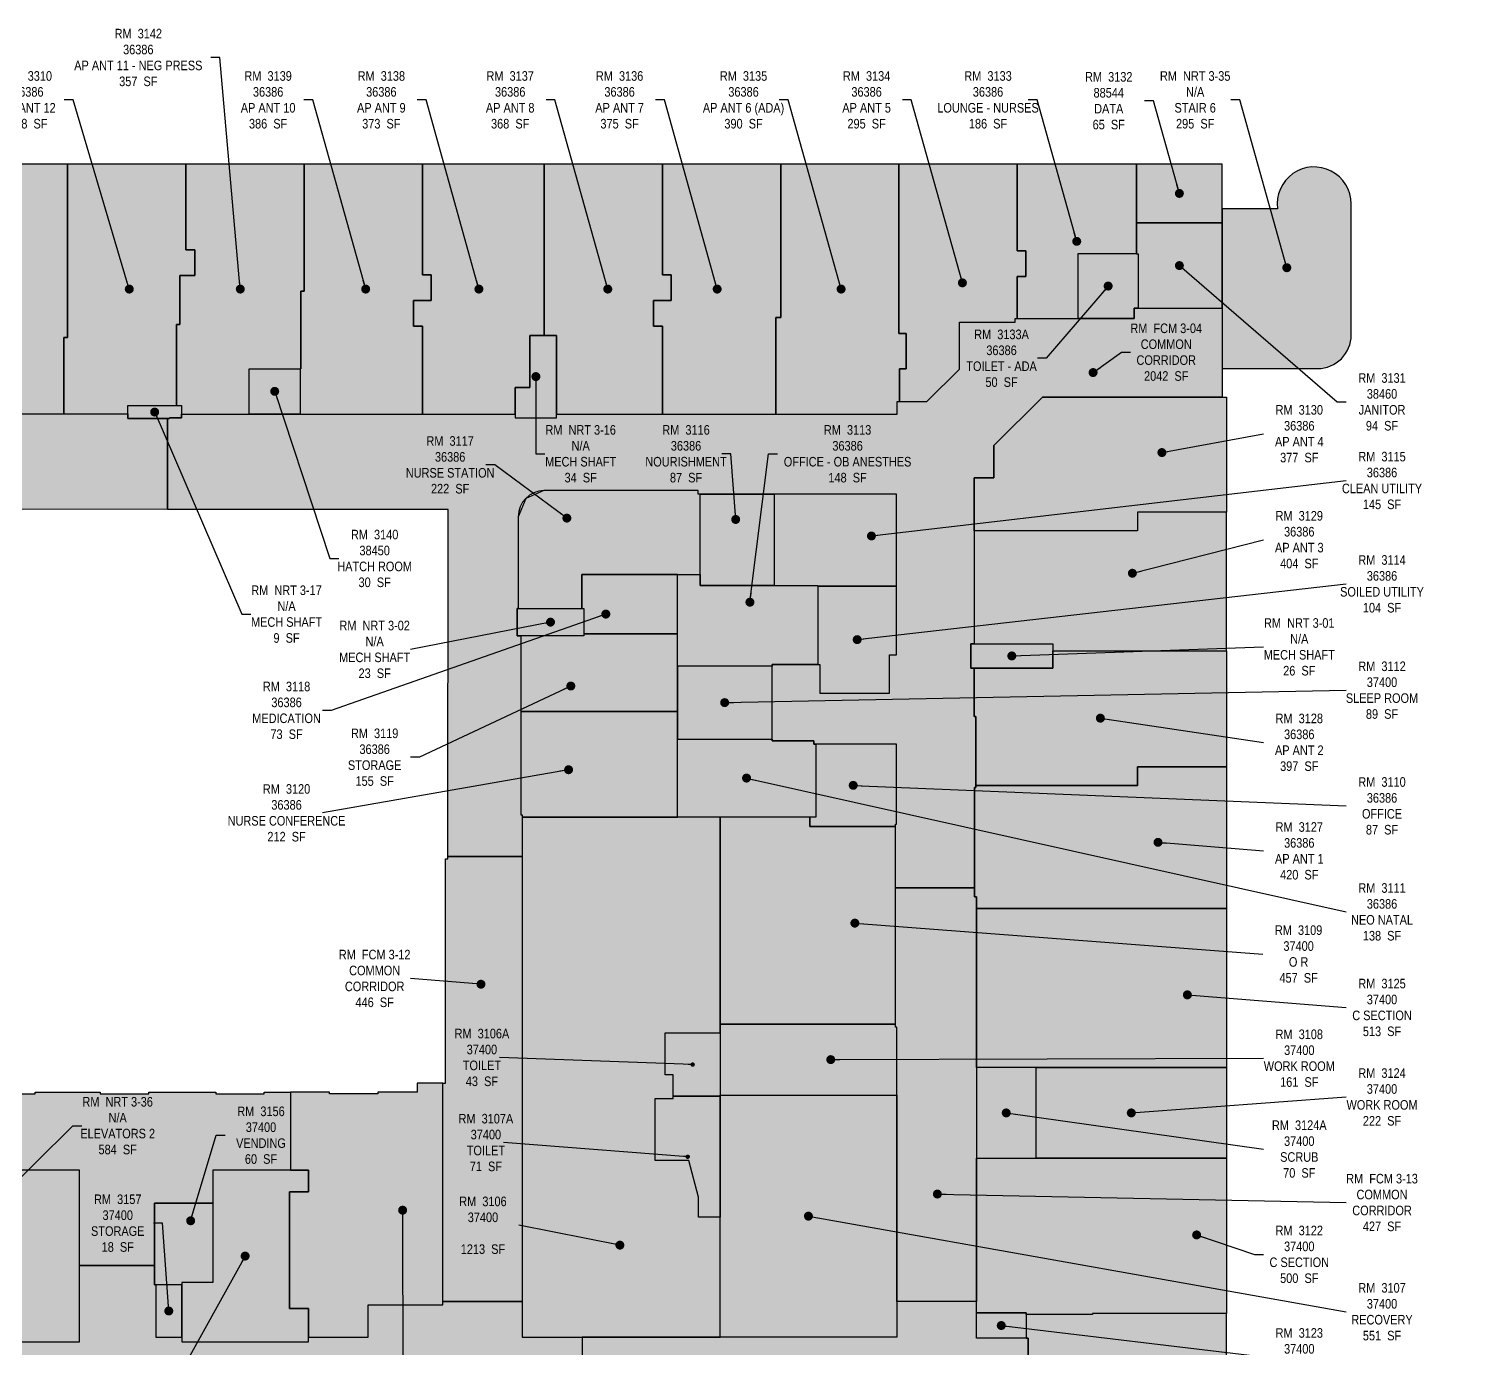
# Model space of a CAD drawing. Header units: inches. Extents: x 276 to 7811, y 1528 to 4873.
# Drawn here: x 5854 to 7811, y 3075 to 4873 of the extents above; entities that cross this region are included whole.
import ezdxf

# ---------------------------------------------------------------- set-up
doc = ezdxf.new("R2010")
doc.units = ezdxf.units.IN
doc.header["$MEASUREMENT"] = 0
for name, color, linetype in [('0-LABEL', 3, 'Continuous'), ('1-NRT', 200, 'Continuous'), ('1-NRT-PTN', 253, 'Continuous'), ('3-FCM', 190, 'Continuous'), ('3-FCM-PTN', 9, 'Continuous'), ('4-OCC', 6, 'Continuous'), ('4-OCC-PTN', 95, 'Continuous')]:
    doc.layers.add(name, color=color, linetype=linetype)
doc.styles.add('ArialN', font='ARIALN.TTF')
doc.dimstyles.new('AB-195', dxfattribs={"dimscale": 195, "dimtxt": 0.070312, "dimasz": 0.0625, "dimexe": 0.0625, "dimexo": 0.125, "dimgap": 0.25, "dimtad": 0, "dimdec": 4, "dimrnd": 0.0625, "dimzin": 0, "dimdsep": 46, "dimlunit": 4, "dimtxsty": 'ArialN', "dimblk": 'ARCHTICK', "dimcen": 0.0625, "dimclrd": 256, "dimclre": 256, "dimclrt": 256, "dimadec": 0, "dimazin": 0, "dimtfac": 1, "dimtdec": 4, "dimtofl": 0, "dimtmove": 2, "dimatfit": 3, "dimldrblk": 'DOT', "dimfxl": 0, "dimfrac": 2, "dimtolj": 1, "dimtzin": 0, "dimlwd": -1, "dimlwe": -1, "dimarcsym": 0})

# ---------------------------------------------------------------- blocks, each defined once
blk = doc.blocks.new('_ArchTick')
at = {"const_width": 0.15}
blk.add_lwpolyline([(-0.5, -0.5), (0.5, 0.5)], dxfattribs=at)
blk = doc.blocks.new('_Dot')
at = {"lineweight": -2}
blk.add_line((-0.5, 0), (-1, 0), dxfattribs=at)
at = {"const_width": 0.5}
blk.add_lwpolyline([(-0.25, 0, 1), (0.25, 0, 1)], format="xyb", close=True, dxfattribs=at)

msp = doc.modelspace()

# ---------------------------------------------------------------- hatches: boundary and pattern name
at = {"layer": '1-NRT-PTN'}
h = msp.add_hatch(color=256, dxfattribs=at)
edge = h.paths.add_edge_path()
edge.add_line((7480, 4627.7), (7480, 4410))
edge.add_line((7480, 4410), (7610, 4410))
edge.add_arc((7610, 4455.5), 45.5, 270, 360)
edge.add_line((7655.5, 4455.5), (7655.5, 4634.3))
edge.add_arc((7605.1, 4634.3), 50.4, 359.9995, 547.4137)
edge.add_line((7555.2, 4627.7), (7480, 4627.7))
for points in [[(6573.3, 4343), (6573.3, 4455), (6537, 4455), (6537, 4384), (6517, 4384), (6517, 4343)], [(5989.3, 4341.7), (5989.3, 4359.7), (6062.5, 4359.7), (6062.5, 4343), (6046, 4343), (6046, 4341.7)], [(6605.3, 4083), (6610.3, 4083), (6610.3, 4046), (6519.8, 4046), (6519.8, 4083)], [(7137.3, 4035), (7249.3, 4035), (7249.3, 4002), (7137.3, 4002)], [(5923.3, 3084), (5923.3, 3318), (5546.3, 3318), (5546.3, 3158.7), (5601.5, 3158.7), (5601.5, 3084)], [(6105.3, 3318), (6105.3, 3165.2), (6063, 3165.2), (6063, 3084), (6235.3, 3084), (6235.3, 3129.5), (6209.3, 3129.5), (6209.3, 3288.7), (6235.3, 3288.7), (6235.3, 3318)]]:
    msp.add_hatch(color=256, dxfattribs=at).paths.add_polyline_path(points)
at = {"layer": '3-FCM-PTN'}
h = msp.add_hatch(color=256, dxfattribs=at)
edge = h.paths.add_edge_path()
edge.add_line((6046, 4343), (6062.5, 4343))
edge.add_line((6062.5, 4343), (6062.5, 4348))
edge.add_line((6062.5, 4348), (6517, 4348))
edge.add_line((6517, 4348), (6517, 4343))
edge.add_line((6517, 4343), (6573.3, 4343))
edge.add_line((6573.3, 4343), (6573.3, 4348))
edge.add_line((6573.3, 4348), (7037, 4348))
edge.add_line((7037, 4348), (7037, 4365))
edge.add_line((7037, 4365), (7077.4, 4365))
edge.add_line((7077.4, 4365), (7122, 4409))
edge.add_line((7122, 4409), (7122, 4473))
edge.add_line((7122, 4473), (7198, 4473))
edge.add_line((7198, 4473), (7198, 4478))
edge.add_line((7198, 4478), (7359.8, 4478))
edge.add_line((7359.8, 4478), (7359.8, 4492))
edge.add_line((7359.8, 4492), (7480, 4492))
edge.add_line((7480, 4492), (7480, 4371))
edge.add_line((7480, 4371), (7235, 4371))
edge.add_line((7235, 4371), (7169, 4305))
edge.add_line((7169, 4305), (7169, 4261))
edge.add_line((7169, 4261), (7142.2, 4261))
edge.add_line((7142.2, 4261), (7142.2, 4035))
edge.add_line((7142.2, 4035), (7137.3, 4035))
edge.add_line((7137.3, 4035), (7137.3, 4002))
edge.add_line((7137.3, 4002), (7142.2, 4002))
edge.add_line((7142.2, 4002), (7142.2, 3936))
edge.add_line((7142.2, 3936), (7144.5, 3936))
edge.add_line((7144.5, 3936), (7144.5, 3839.5))
edge.add_line((7144.5, 3839.5), (7142.5, 3839.5))
edge.add_line((7142.5, 3839.5), (7142.5, 3702.5))
edge.add_line((7142.5, 3702.5), (7034.7, 3702.5))
edge.add_line((7034.7, 3702.5), (7034.7, 3789.2))
edge.add_line((7034.7, 3789.2), (7036.3, 3789.2))
edge.add_line((7036.3, 3789.2), (7036.3, 3898.5))
edge.add_line((7036.3, 3898.5), (6923.7, 3898.5))
edge.add_line((6923.7, 3898.5), (6923.7, 3902.8))
edge.add_line((6923.7, 3902.8), (6866.7, 3902.8))
edge.add_line((6866.7, 3902.8), (6866.7, 4007))
edge.add_line((6866.7, 4007), (6931.7, 4007))
edge.add_line((6931.7, 4007), (6931.7, 3968))
edge.add_line((6931.7, 3968), (7026.5, 3968))
edge.add_line((7026.5, 3968), (7026.5, 4020.1))
edge.add_line((7026.5, 4020.1), (7036.3, 4020.1))
edge.add_line((7036.3, 4020.1), (7036.3, 4239))
edge.add_line((7036.3, 4239), (6766.3, 4239))
edge.add_line((6766.3, 4239), (6766.3, 4244))
edge.add_line((6766.3, 4244), (6556, 4244))
edge.add_arc((6557, 4208), 36, 91.6303, 179.9836)
edge.add_line((6521, 4208), (6521, 4083))
edge.add_line((6521, 4083), (6519.8, 4083))
edge.add_line((6519.8, 4083), (6519.8, 4046))
edge.add_line((6519.8, 4046), (6524.8, 4046))
edge.add_line((6524.8, 4046), (6524.8, 3802.2))
edge.add_line((6524.8, 3802.2), (6526.3, 3802.2))
edge.add_line((6526.3, 3802.2), (6526.3, 3745.5))
edge.add_line((6526.3, 3745.5), (6425.3, 3745.5))
edge.add_line((6425.3, 3745.5), (6425.5, 4218))
edge.add_line((6425.5, 4218), (6043.5, 4218.1))
edge.add_line((6043.5, 4218.1), (6043.5, 4341.7))
edge.add_line((6043.5, 4341.7), (6046, 4341.7))
edge.add_line((6046, 4341.7), (6046, 4343))
for points in [[(4640.5, 4348.2), (5989.3, 4348.2), (5989.3, 4341.7), (6043.5, 4341.7), (6043.5, 4218.1), (5643.8, 4218.2), (5643.8, 4211.7), (5338.3, 4211.7), (5338.3, 4072), (5227.8, 4072), (5227.8, 4237.7), (5026.3, 4237.7), (5026.3, 4072), (4915.8, 4072), (4915.8, 4211.7), (4640.5, 4211.7)], [(6425.3, 3745.5), (6526.3, 3745.5), (6526.3, 3139), (6418.5, 3139), (6418.5, 3436.5), (6422, 3436.5), (6422, 3742.3), (6425.3, 3742.3)], [(7034.7, 3702.5), (7142.5, 3702.5), (7142.5, 3690.5), (7145, 3690.5), (7145, 3139.2), (7036.5, 3139.2), (7036.5, 3512.7), (7034.7, 3512.7)], [(6175.2, 3424.5), (6211, 3424.5), (6211, 3318), (6105.3, 3318), (6105.3, 3273.2), (6025.8, 3273.2), (6025.8, 3188), (5923.3, 3188), (5923.3, 3318), (5546.3, 3318), (5546.3, 3314.7), (5335, 3314.7), (5335, 3266), (5227.8, 3266), (5227.8, 3311.5), (4763.8, 3311.5), (4763, 3438.2), (4811.8, 3438.2), (4811.8, 3448), (4915.8, 3448), (4915.8, 3490.2), (5026.3, 3490.2), (5026.3, 3444.7), (5227.8, 3444.7), (5227.8, 3490.2), (5338.3, 3490.2), (5338.3, 3448), (5442.3, 3448), (5442.3, 3438.2), (5643.8, 3438.2), (5643.8, 3436.5), (5747.2, 3436.5), (5747.2, 3424.5), (5797.2, 3424.5), (5797.2, 3422), (5863.2, 3422), (5863.2, 3424.5), (5951.8, 3424.5), (5951.8, 3422), (6017.8, 3422), (6017.8, 3424.5), (6109.2, 3424.5), (6109.3, 3422), (6175.2, 3422), (6175.2, 3424.5)], [(5415.9, 2960.5), (5231, 2960.5), (5231, 3090.5), (5227.8, 3090.5), (5227.8, 3161.1), (5234.3, 3161.1), (5234.3, 3208), (5227.8, 3208), (5227.8, 3266), (5335, 3266), (5335, 3155.5), (5370.8, 3155.5), (5370.8, 3090.5), (5546.3, 3090.5), (5546.3, 3113.2), (5601.5, 3113.2), (5601.5, 3084), (5923.3, 3084), (5923.3, 3188), (6025.8, 3188), (6025.8, 3162), (6027.3, 3162), (6027.3, 3090.5), (6063, 3090.5), (6063, 3084), (6235.3, 3084), (6235.3, 3090.5), (6316.5, 3090.5), (6316.5, 3134.5), (6418.5, 3134.5), (6418.5, 3139), (6526.3, 3139), (6526.3, 3090.5), (6608.2, 3090.5), (6608.2, 2963.7), (5857.3, 2963.7), (5857.3, 2807), (5750.7, 2807), (5750.7, 2965.2), (5702.3, 2965.2), (5702.3, 2960.5), (5485.9, 2960.5)], [(7036.5, 3090.5), (6608.2, 3090.5), (6608.2, 2963.7), (6784.5, 2963.7), (6784.5, 2811), (6862.5, 2811), (6862.5, 2970.2), (7106.3, 2970.2), (7106.3, 2568.7), (7112.7, 2568.7), (7112.7, 2533.7), (7106.3, 2533.7), (7106.3, 2018), (6881.5, 2018), (6881.5, 2011.5), (6856, 2011.5), (6856, 2014), (6786, 2014), (6786, 2016.5), (6366.8, 2016.5), (6366.8, 2039.3), (6218.3, 2039.3), (6218.3, 1907.5), (7480, 1907.5), (7480, 2034.2), (7216.8, 2034.2), (7216.8, 3051.5), (7215.5, 3051.5), (7215.5, 3089), (7145, 3089), (7145, 3139.2), (7036.5, 3139.2)]]:
    msp.add_hatch(color=256, dxfattribs=at).paths.add_polyline_path(points)
at = {"layer": '4-OCC-PTN'}
for color, points in [(10, [(5902.1, 4348.2), (5902.1, 4449), (5902.1, 4452.2), (5903.8, 4452.2), (5907, 4452.2), (5907, 4688.5), (5751, 4688.5), (5751, 4452.2), (5746.1, 4452.2), (5746.1, 4348.2)]), (21, [(6068.5, 4688.5), (5907, 4688.5), (5907, 4452.2), (5902.1, 4452.2), (5902.1, 4348.2), (5989.3, 4348), (5989.3, 4359.7), (6055.5, 4359.7), (6055.5, 4470), (6060, 4470), (6060, 4536.5), (6080.5, 4536.5), (6080.5, 4571.5), (6068.5, 4571.5)]), (21, [(6229.5, 4688.5), (6068.5, 4688.5), (6068.5, 4571.5), (6080.5, 4571.5), (6080.5, 4536.5), (6060, 4536.5), (6060, 4470), (6055.5, 4470), (6055.5, 4359.7), (6062.5, 4359.7), (6062.5, 4348), (6154.8, 4348), (6154.8, 4409.7), (6225, 4409.7), (6225, 4515.5), (6229.5, 4515.5)]), (21, [(6390.5, 4688.5), (6229.5, 4688.5), (6229.5, 4515.5), (6225, 4515.5), (6225, 4409.7), (6224, 4409.7), (6224, 4348), (6390.5, 4348), (6390.5, 4467.5), (6378.5, 4467.5), (6378.5, 4502.5), (6402.5, 4502.5), (6402.5, 4537.5), (6390.5, 4537.5)]), (21, [(6556.5, 4688.5), (6390.5, 4688.5), (6390.5, 4537.5), (6402.5, 4537.5), (6402.5, 4502.5), (6378.5, 4502.5), (6378.5, 4467.5), (6390.5, 4467.5), (6390.5, 4348), (6517, 4348), (6517, 4384), (6537, 4384), (6537, 4455), (6556.5, 4455)]), (21, [(6717.5, 4688.5), (6556.5, 4688.5), (6556.5, 4455), (6573.3, 4455), (6573.3, 4348), (6717.5, 4348), (6717.5, 4465), (6717.5, 4467.5), (6705.5, 4467.5), (6705.5, 4502.5), (6729.5, 4502.5), (6729.5, 4537.5), (6717.5, 4537.5)]), (21, [(6878.5, 4688.5), (6717.5, 4688.5), (6717.5, 4537.5), (6729.5, 4537.5), (6729.5, 4502.5), (6705.5, 4502.5), (6705.5, 4467.5), (6717.5, 4467.5), (6717.5, 4348), (6872, 4348), (6872, 4479.5), (6878.5, 4479.5)]), (21, [(7039.5, 4688.5), (6878.5, 4688.5), (6878.5, 4479.5), (6872, 4479.5), (6872, 4348), (7037, 4348), (7037, 4365), (7040.5, 4365), (7040.5, 4409.5), (7049.5, 4409.5), (7049.5, 4457.5), (7039.5, 4457.5)]), (21, [(7200.5, 4688.5), (7039.5, 4688.5), (7039.5, 4457.5), (7049.5, 4457.5), (7049.5, 4409.5), (7040.5, 4409.5), (7040.5, 4365), (7077.4, 4365), (7122, 4409), (7122, 4473), (7198, 4473), (7198, 4478), (7200.5, 4478), (7200.5, 4535.5), (7212.5, 4535.5), (7212.5, 4570.5), (7200.5, 4570.5)]), (21, [(7283.8, 4566.6), (7363, 4566.6), (7363, 4688.5), (7200.5, 4688.5), (7200.5, 4570.5), (7212.5, 4570.5), (7212.5, 4535.5), (7200.5, 4535.5), (7200.5, 4478), (7283.8, 4478)]), (61, [(7363, 4688.5), (7363, 4608.5), (7480, 4608.5), (7480, 4688.5)]), (201, [(7363, 4608.5), (7363, 4566.6), (7363, 4566.1), (7365.2, 4566.1), (7365.2, 4492), (7480, 4492), (7480, 4608.5)]), (21, [(7365.2, 4566.1), (7363, 4566.1), (7363, 4566.6), (7283.8, 4566.6), (7283.8, 4478), (7359.8, 4478), (7359.8, 4492), (7365.2, 4492)]), (55, [(6224, 4409.7), (6154.8, 4409.7), (6154.8, 4348), (6224, 4348)]), (21, [(7485.5, 4371), (7235, 4371), (7169, 4305), (7169, 4261), (7142.2, 4261), (7142.2, 4189.1), (7364.4, 4189), (7364.4, 4214.5), (7485.5, 4214.5)]), (21, [(6768.8, 4239), (6766.3, 4239), (6766.3, 4244), (6556, 4244), (6531.2, 4233.1), (6521, 4208), (6521, 4083), (6607.8, 4083), (6607.8, 4129.5), (6737.8, 4129.5), (6768.8, 4129.5)]), (21, [(6869.8, 4239), (6768.8, 4239), (6768.8, 4114.5), (6869.8, 4114.5)]), (21, [(6869.8, 4114.5), (6929.2, 4114.5), (6929.2, 4113.4), (7036.3, 4113.4), (7036.3, 4239), (6869.8, 4239)]), (21, [(7485.5, 4214.5), (7364.4, 4214.5), (7364.4, 4189), (7142.2, 4189.1), (7142.2, 4035), (7249.3, 4035), (7249.3, 4025.5), (7485.5, 4025.5)]), (21, [(6737.8, 4129.5), (6607.8, 4129.5), (6607.8, 4083), (6610.3, 4083), (6610.3, 4048.5), (6737.8, 4048.5)]), (21, [(6866.7, 4004.5), (6866.7, 4007), (6929.2, 4007), (6929.2, 4113.4), (6929.2, 4114.5), (6869.8, 4114.5), (6768.8, 4114.5), (6768.8, 4129.5), (6737.8, 4129.5), (6737.8, 4004.5)]), (21, [(7036.3, 4113.4), (6929.2, 4113.4), (6929.2, 4007), (6931.7, 4007), (6931.7, 3968), (7026.5, 3968), (7026.5, 4020.1), (7036.3, 4020.1)]), (21, [(6737.8, 4004.5), (6737.8, 4048.5), (6610.3, 4048.5), (6610.3, 4046), (6524.8, 4046), (6524.8, 3942.6), (6737.8, 3942.6)]), (21, [(7485.5, 4025.5), (7249.3, 4025.5), (7249.3, 4002), (7142.2, 4002), (7142.2, 3936), (7144.5, 3936), (7144.5, 3842), (7364.5, 3842), (7364.5, 3867.5), (7485.5, 3867.5)]), (109, [(6866.7, 4004.5), (6737.8, 4004.5), (6737.8, 3905.3), (6866.7, 3905.3)]), (21, [(6737.8, 3905.3), (6737.8, 3905.3), (6737.8, 3942.6), (6524.8, 3942.6), (6524.8, 3802.2), (6526.3, 3802.2), (6526.3, 3799), (6737.8, 3799)]), (21, [(6926.2, 3799), (6926.2, 3898.5), (6923.7, 3898.5), (6923.7, 3902.8), (6866.7, 3902.8), (6866.7, 3905.3), (6740.3, 3905.3), (6737.8, 3905.3), (6737.8, 3799)]), (21, [(7036.3, 3898.5), (6926.2, 3898.5), (6926.2, 3799), (6918.4, 3799), (6918.4, 3786), (7034.7, 3786), (7034.7, 3789.2), (7036.3, 3789.2)]), (21, [(7485.5, 3867.5), (7364.5, 3867.5), (7364.5, 3842), (7144.5, 3842), (7144.5, 3839.5), (7142.5, 3839.5), (7142.5, 3690.5), (7145, 3690.5), (7145, 3674.6), (7485.5, 3674.6)]), (109, [(7034.7, 3786), (6918.4, 3786), (6918.4, 3799), (6796, 3799), (6796, 3516.7), (7034.7, 3516.7), (7034.7, 3786)]), (109, [(7485.5, 3457.7), (7145, 3457.7), (7145, 3674.6), (7485.5, 3674.6)]), (109, [(7034.7, 3516.7), (6796, 3516.7), (6796, 3420.2), (7036.5, 3420.2), (7036.5, 3512.7), (7034.7, 3512.7)]), (109, [(7226.5, 3376.5), (7226.5, 3457.7), (7145, 3457.7), (7145, 3334.2), (7226.5, 3334.2)]), (109, [(7226.5, 3457.7), (7485.5, 3457.7), (7485.5, 3334.2), (7226.5, 3334.2)]), (109, [(6388.3, 3436.5), (6383.3, 3436.5), (6383.3, 3424.5), (6329.8, 3424.5), (6329.8, 3422), (6263.8, 3422), (6263.8, 3424.5), (6211, 3424.5), (6211, 3318), (6235.3, 3318), (6235.3, 3288.7), (6209.3, 3288.7), (6209.3, 3129.5), (6235.3, 3129.5), (6235.3, 3090.5), (6316.5, 3090.5), (6316.5, 3134.5), (6418.5, 3134.5), (6418.5, 3436.5)]), (109, [(6799.3, 3420.2), (7036.5, 3420.2), (7036.5, 3090.5), (6796, 3090.5), (6796, 3420.2)]), (109, [(7226.5, 3334.2), (7485.5, 3334.2), (7485.5, 3123), (7306.5, 3123), (7303.2, 3123), (7303.2, 3121.4), (7212.9, 3121.4), (7212.9, 3123.9), (7145, 3123.9), (7145, 3334.2)]), (109, [(6027.3, 3162), (6025.8, 3162), (6025.8, 3190.5), (6025.8, 3273.2), (6105.3, 3273.2), (6105.3, 3165.2), (6063, 3165.2), (6063, 3162)]), (109, [(6063, 3162), (6027.3, 3162), (6027.3, 3090.5), (6063, 3090.5)]), (109, [(7145, 3123.9), (7212.9, 3123.9), (7212.9, 3089), (7145, 3089)]), (109, [(7216.8, 2967), (7485.5, 2967), (7485.5, 3123), (7303.2, 3123), (7303.2, 3121.4), (7212.9, 3121.4), (7212.9, 3089), (7215.5, 3089), (7215.5, 3051.5), (7216.8, 3051.5)])]:
    msp.add_hatch(color=color, dxfattribs=at).paths.add_polyline_path(points)
h = msp.add_hatch(color=109, dxfattribs=at)
h.dxf.hatch_style = 1
h.paths.add_polyline_path([(6796, 3090.5), (6796, 3253.9), (6766.7, 3253.9), (6766.7, 3281.3), (6753.4, 3331), (6707.7, 3331), (6707.7, 3415.8), (6731.9, 3415.8), (6731.9, 3447.7), (6721.3, 3447.7), (6721.3, 3504.9), (6796, 3504.9), (6796, 3799), (6526.3, 3799), (6526.3, 3331), (6526.3, 3090.5)])
h = msp.add_hatch(color=109, dxfattribs=at)
h.dxf.hatch_style = 1
h.paths.add_polyline_path([(6721.3, 3504.9), (6796, 3504.9), (6796, 3418.7), (6731.9, 3418.7), (6731.9, 3447.7), (6721.3, 3447.7)])
h = msp.add_hatch(color=109, dxfattribs=at)
h.dxf.hatch_style = 1
h.paths.add_polyline_path([(6731.9, 3418.7), (6796, 3418.7), (6796, 3253.9), (6766.7, 3253.9), (6766.7, 3281.3), (6753.4, 3331), (6707.7, 3331), (6707.7, 3415.8), (6731.9, 3415.8)])

# ---------------------------------------------------------------- linework, layer by layer
at = {"layer": '1-NRT'}
msp.add_lwpolyline([(7480, 4627.7), (7480, 4410), (7610, 4410, 0.414214), (7655.5, 4455.5), (7655.5, 4634.3, 1.066888), (7555.2, 4627.7), (7480, 4627.7)], format="xyb", dxfattribs=at)
for points in [[(6573.3, 4343), (6573.3, 4455), (6537, 4455), (6537, 4384), (6517, 4384), (6517, 4343)], [(5989.3, 4341.7), (5989.3, 4359.7), (6062.5, 4359.7), (6062.5, 4343), (6046, 4343), (6046, 4341.7)], [(7137.3, 4035), (7249.3, 4035), (7249.3, 4002), (7137.3, 4002)], [(5923.3, 3084), (5923.3, 3318), (5546.3, 3318), (5546.3, 3158.7), (5601.5, 3158.7), (5601.5, 3084)], [(6105.3, 3318), (6105.3, 3165.2), (6063, 3165.2), (6063, 3084), (6235.3, 3084), (6235.3, 3129.5), (6209.3, 3129.5), (6209.3, 3288.7), (6235.3, 3288.7), (6235.3, 3318)]]:
    msp.add_lwpolyline(points, close=True, dxfattribs=at)
msp.add_lwpolyline([(6605.3, 4083), (6610.3, 4083), (6610.3, 4046), (6519.8, 4046), (6519.8, 4083), (6605.3, 4083)], dxfattribs=at)
at = {"layer": '3-FCM'}
msp.add_lwpolyline([(6046, 4343), (6062.5, 4343), (6062.5, 4348), (6517, 4348), (6517, 4343), (6573.3, 4343), (6573.3, 4348), (7037, 4348), (7037, 4365), (7077.4, 4365), (7122, 4409), (7122, 4473), (7198, 4473), (7198, 4478), (7359.8, 4478), (7359.8, 4492), (7480, 4492), (7480, 4371), (7235, 4371), (7169, 4305), (7169, 4261), (7142.2, 4261), (7142.2, 4035), (7137.3, 4035), (7137.3, 4002), (7142.2, 4002), (7142.2, 3936), (7144.5, 3936), (7144.5, 3936), (7144.5, 3839.5), (7142.5, 3839.5), (7142.5, 3702.5), (7034.7, 3702.5), (7034.7, 3789.2), (7036.3, 3789.2), (7036.3, 3898.5), (6923.7, 3898.5), (6923.7, 3902.8), (6866.7, 3902.8), (6866.7, 4007), (6931.7, 4007), (6931.7, 3968), (7026.5, 3968), (7026.5, 4020.1), (7036.3, 4020.1), (7036.3, 4239), (6766.3, 4239), (6766.3, 4244), (6556, 4244, 0.405821), (6521, 4208), (6521, 4083), (6519.8, 4083), (6519.8, 4046), (6524.8, 4046), (6524.8, 3802.2), (6526.3, 3802.2), (6526.3, 3745.5), (6425.3, 3745.5), (6425.5, 4218), (6043.5, 4218.1), (6043.5, 4341.7), (6046, 4341.7)], format="xyb", close=True, dxfattribs=at)
for points in [[(4640.5, 4348.2), (5989.3, 4348.2), (5989.3, 4341.7), (6043.5, 4341.7), (6043.5, 4218.1), (5643.8, 4218.2), (5643.8, 4211.7), (5338.3, 4211.7), (5338.3, 4072), (5227.8, 4072), (5227.8, 4237.7), (5026.3, 4237.7), (5026.3, 4072), (4915.8, 4072), (4915.8, 4211.7), (4640.5, 4211.7)], [(6425.3, 3745.5), (6526.3, 3745.5), (6526.3, 3139), (6418.5, 3139), (6418.5, 3436.5), (6422, 3436.5), (6422, 3742.3), (6425.3, 3742.3)], [(7034.7, 3702.5), (7142.5, 3702.5), (7142.5, 3690.5), (7145, 3690.5), (7145, 3139.2), (7036.5, 3139.2), (7036.5, 3512.7), (7034.7, 3512.7)]]:
    msp.add_lwpolyline(points, close=True, dxfattribs=at)
for points in [[(5797.2, 3422), (5863.2, 3422), (5863.2, 3424.5), (5951.8, 3424.5), (5951.8, 3422), (6017.8, 3422), (6017.8, 3424.5), (6109.2, 3424.5), (6109.3, 3422), (6175.2, 3422), (6175.2, 3424.5), (6175.2, 3424.5), (6211, 3424.5), (6211, 3318), (6105.3, 3318), (6105.3, 3273.2), (6025.8, 3273.2), (6025.8, 3188), (5923.3, 3188), (5923.3, 3318), (5546.3, 3318)], [(5601.5, 3084), (5923.3, 3084), (5923.3, 3188), (6025.8, 3188), (6025.8, 3162), (6027.3, 3162), (6027.3, 3090.5), (6063, 3090.5), (6063, 3084), (6235.3, 3084), (6235.3, 3090.5), (6316.5, 3090.5), (6316.5, 3134.5), (6418.5, 3134.5), (6418.5, 3139), (6526.3, 3139), (6526.3, 3090.5), (6608.2, 3090.5), (6608.2, 2963.7), (5857.3, 2963.7), (5857.3, 2807), (5750.7, 2807)], [(7215.5, 3051.5), (7215.5, 3089), (7145, 3089), (7145, 3139.2), (7036.5, 3139.2), (7036.5, 3090.5), (6608.2, 3090.5), (6608.2, 2963.7)]]:
    msp.add_lwpolyline(points, dxfattribs=at)
at = {"layer": '4-OCC'}
for points in [[(5902.1, 4348.2), (5902.1, 4449), (5902.1, 4452.2), (5903.8, 4452.2), (5907, 4452.2), (5907, 4688.5), (5751, 4688.5), (5751, 4452.2), (5746.1, 4452.2), (5746.1, 4348.2)], [(6055.5, 4359.7), (6055.5, 4470), (6060, 4470), (6060, 4474.9), (6060, 4536.5), (6080.5, 4536.5), (6080.5, 4571.5), (6071, 4571.5), (6068.5, 4571.5), (6068.5, 4688.5), (5907, 4688.5), (5907, 4452.2), (5902.1, 4452.2), (5902.1, 4348.2), (5989.3, 4348), (5989.3, 4359.7)], [(6225, 4410.5), (6225, 4515.5), (6229.5, 4515.5), (6229.5, 4688.5), (6068.5, 4688.5), (6068.5, 4571.5), (6080.5, 4571.5), (6080.5, 4536.5), (6060, 4536.5), (6060, 4470), (6055.5, 4470), (6055.5, 4359.7), (6062.5, 4359.7), (6062.5, 4348), (6154.8, 4348), (6154.8, 4409.7), (6225, 4409.7)], [(6390.5, 4348), (6390.5, 4465), (6390.5, 4467.5), (6378.5, 4467.5), (6378.5, 4502.5), (6402.5, 4502.5), (6402.5, 4537.5), (6393, 4537.5), (6390.5, 4537.5), (6390.5, 4688.5), (6229.5, 4688.5), (6229.5, 4515.5), (6225, 4515.5), (6225, 4409.7), (6224, 4409.7), (6224, 4348)], [(6556.5, 4455), (6556.5, 4688.5), (6390.5, 4688.5), (6390.5, 4537.5), (6402.5, 4537.5), (6402.5, 4502.5), (6378.5, 4502.5), (6378.5, 4467.5), (6390.5, 4467.5), (6390.5, 4348), (6517, 4348), (6517, 4384), (6537, 4384), (6537, 4455)], [(6717.5, 4348), (6717.5, 4465), (6717.5, 4467.5), (6705.5, 4467.5), (6705.5, 4502.5), (6729.5, 4502.5), (6729.5, 4537.5), (6720, 4537.5), (6717.5, 4537.5), (6717.5, 4688.5), (6556.5, 4688.5), (6556.5, 4455), (6573.3, 4455), (6573.3, 4348)], [(7040.5, 4365), (7040.5, 4407), (7040.5, 4409.5), (7049.5, 4409.5), (7049.5, 4442), (7049.5, 4457.5), (7039.5, 4457.5), (7039.5, 4470.5), (7039.5, 4688.5), (6878.5, 4688.5), (6878.5, 4479.5), (6872, 4479.5), (6872, 4348), (7037, 4348), (7037, 4365), (7040.5, 4365)], [(7200.5, 4478), (7200.5, 4533), (7200.5, 4535.5), (7212.5, 4535.5), (7212.5, 4570.5), (7203, 4570.5), (7200.5, 4570.5), (7200.5, 4688.5), (7039.5, 4688.5), (7039.5, 4457.5), (7049.5, 4457.5), (7049.5, 4409.5), (7040.5, 4409.5), (7040.5, 4365), (7077.4, 4365), (7122, 4409), (7122, 4473), (7198, 4473), (7198, 4478)], [(7363, 4688.5), (7363, 4608.5), (7480, 4608.5), (7480, 4688.5)], [(7365.2, 4492), (7480, 4492), (7480, 4608.5), (7363, 4608.5), (7363, 4566.6), (7363, 4566.1), (7365.2, 4566.1)], [(7283.8, 4478), (7283.8, 4566.6), (7363, 4566.6), (7363, 4566.1), (7365.2, 4566.1), (7365.2, 4492), (7359.8, 4492), (7359.8, 4492), (7359.8, 4478)], [(6154.8, 4348), (6154.8, 4409.7), (6157.3, 4409.7), (6224, 4409.7), (6224, 4348)], [(7478.3, 4214.5), (7364.4, 4214.5), (7364.4, 4189), (7142.2, 4189.1), (7142.2, 4261), (7169, 4261), (7169, 4305), (7235, 4371), (7485.5, 4371), (7485.5, 4214.5)], [(6607.8, 4083), (6607.8, 4129.5), (6766.3, 4129.5), (6768.8, 4129.5), (6768.8, 4239), (6766.3, 4239), (6766.3, 4244), (6556, 4244), (6531.2, 4233.1), (6521, 4208), (6521, 4083)], [(6869.8, 4239), (6869.8, 4114.5), (6929.2, 4114.5), (6929.2, 4113.4), (7036.3, 4113.4), (7036.3, 4239)], [(7249.3, 4025.5), (7485.5, 4025.5), (7485.5, 4214.5), (7364.4, 4214.5), (7364.4, 4189), (7142.2, 4189.1), (7142.2, 4035), (7249.3, 4035)], [(6610.3, 4048.5), (6737.8, 4048.5), (6737.8, 4129.5), (6607.8, 4129.5), (6607.8, 4083), (6610.3, 4083)], [(6737.8, 4129.5), (6768.8, 4129.5), (6768.8, 4114.5), (6929.2, 4114.5), (6929.2, 4114.5), (6929.2, 4007), (6866.7, 4007), (6866.7, 4004.5), (6737.8, 4004.5)], [(7036.3, 4113.4), (6929.2, 4113.4), (6929.2, 4007), (6931.7, 4007), (6931.7, 3968), (7026.5, 3968), (7026.5, 4020.1), (7036.3, 4020.1)], [(6524.8, 3942.6), (6737.8, 3942.6), (6737.8, 4048.5), (6610.3, 4048.5), (6610.3, 4046), (6524.8, 4046)], [(7478.3, 3867.5), (7364.5, 3867.5), (7364.5, 3842), (7144.5, 3842), (7144.5, 3936), (7142.2, 3936), (7142.2, 4002), (7249.3, 4002), (7249.3, 4025.5), (7485.5, 4025.5), (7485.5, 3867.5)], [(6866.7, 4004.5), (6737.8, 4004.5), (6737.8, 3905.3), (6866.7, 3905.3)], [(6526.3, 3799), (6737.8, 3799), (6737.8, 3942.6), (6524.8, 3942.6), (6524.8, 3802.2), (6526.3, 3802.2)], [(6740.3, 3905.3), (6866.7, 3905.3), (6866.7, 3902.8), (6923.7, 3902.8), (6923.7, 3898.5), (6926.2, 3898.5), (6926.2, 3799), (6737.8, 3799), (6737.8, 3905.3)], [(7485.5, 3674.6), (7145, 3674.6), (7145, 3690.5), (7142.5, 3690.5), (7142.5, 3839.5), (7144.5, 3839.5), (7144.5, 3842), (7364.5, 3842), (7364.5, 3867.5), (7485.5, 3867.5)], [(7034.7, 3786), (6918.4, 3786), (6918.4, 3799), (6796, 3799), (6796, 3516.7), (7034.7, 3516.7), (7034.7, 3786)], [(7485.5, 3457.7), (7145, 3457.7), (7145, 3674.6), (7485.5, 3674.6)], [(7226.5, 3376.5), (7226.5, 3457.7), (7145, 3457.7), (7145, 3334.2), (7226.5, 3334.2)], [(7226.5, 3457.7), (7485.5, 3457.7), (7485.5, 3334.2), (7226.5, 3334.2)], [(6388.3, 3436.5), (6383.3, 3436.5), (6383.3, 3424.5), (6329.8, 3424.5), (6329.8, 3422), (6263.8, 3422), (6263.8, 3424.5), (6211, 3424.5), (6211, 3318), (6235.3, 3318), (6235.3, 3288.7), (6209.3, 3288.7), (6209.3, 3129.5), (6235.3, 3129.5), (6235.3, 3090.5), (6316.5, 3090.5), (6316.5, 3134.5), (6418.5, 3134.5), (6418.5, 3436.5), (6388.3, 3436.5)], [(6799.3, 3420.2), (7036.5, 3420.2), (7036.5, 3090.5), (6796, 3090.5), (6796, 3420.2)], [(7226.5, 3334.2), (7485.5, 3334.2), (7485.5, 3123), (7306.5, 3123), (7303.2, 3123), (7303.2, 3121.4), (7212.9, 3121.4), (7212.9, 3123.9), (7145, 3123.9), (7145, 3334.2)], [(6027.3, 3162), (6025.8, 3162), (6025.8, 3190.5), (6025.8, 3190.5), (6025.8, 3273.2), (6105.3, 3273.2), (6105.3, 3165.2), (6063, 3165.2), (6063, 3162)], [(6063, 3162), (6027.3, 3162), (6027.3, 3090.5), (6063, 3090.5)], [(7145, 3123.9), (7212.9, 3123.9), (7212.9, 3089), (7145, 3089)], [(7216.8, 2967), (7485.5, 2967), (7485.5, 3123), (7303.2, 3123), (7303.2, 3121.4), (7212.9, 3121.4), (7212.9, 3089), (7215.5, 3089), (7215.5, 3051.5), (7216.8, 3051.5), (7216.8, 2967)]]:
    msp.add_lwpolyline(points, close=True, dxfattribs=at)
for points in [[(6717.5, 4348), (6872, 4348), (6872, 4479.5), (6878.5, 4479.5), (6878.5, 4688.5), (6717.5, 4688.5), (6717.5, 4537.5), (6729.5, 4537.5), (6729.5, 4502.5), (6705.5, 4502.5), (6705.5, 4467.5), (6717.5, 4467.5), (6717.5, 4348)], [(7363, 4566.6), (7363, 4688.5), (7200.5, 4688.5), (7200.5, 4570.5), (7212.5, 4570.5), (7212.5, 4535.5), (7200.5, 4535.5), (7200.5, 4478), (7283.8, 4478), (7283.8, 4566.6), (7363, 4566.6), (7363, 4566.6)], [(6869.8, 4239), (6869.8, 4114.5), (6768.8, 4114.5), (6768.8, 4239), (6869.8, 4239)], [(6926.2, 3898.5), (6926.2, 3799), (6918.4, 3799), (6918.4, 3786), (7034.7, 3786), (7034.7, 3789.2), (7036.3, 3789.2), (7036.3, 3898.5), (6926.2, 3898.5)], [(6796, 3090.5), (6796, 3253.9), (6766.7, 3253.9), (6766.7, 3281.3), (6753.4, 3331), (6707.7, 3331), (6707.7, 3415.8), (6731.9, 3415.8), (6731.9, 3447.7), (6721.3, 3447.7), (6721.3, 3504.9), (6796, 3504.9), (6796, 3799), (6526.3, 3799), (6526.3, 3331), (6526.3, 3090.5), (6796, 3090.5)], [(6721.3, 3504.9), (6796, 3504.9), (6796, 3418.7), (6731.9, 3418.7), (6731.9, 3447.7), (6721.3, 3447.7), (6721.3, 3504.9)], [(7034.7, 3516.7), (6796, 3516.7), (6796, 3420.2), (7036.5, 3420.2), (7036.5, 3512.7), (7034.7, 3512.7), (7034.7, 3516.7)], [(6731.9, 3418.7), (6796, 3418.7), (6796, 3253.9), (6766.7, 3253.9), (6766.7, 3281.3), (6753.4, 3331), (6707.7, 3331), (6707.7, 3415.8), (6731.9, 3415.8), (6731.9, 3418.7)]]:
    msp.add_lwpolyline(points, dxfattribs=at)

# ---------------------------------------------------------------- texts
at = {"layer": '0-LABEL', "char_height": 13, "attachment_point": 5, "style": 'ArialN'}
for s, insert in [('RM  3142\\P36386\\PAP ANT 11 - NEG PRESS\\P357  SF', (6003.6, 4833.6)), ('RM  3310\\P36386\\PAP ANT 12\\P368  SF', (5853.8, 4775.9)), ('RM  3139\\P36386\\PAP ANT 10\\P386  SF', (6180.4, 4775.9)), ('RM  3138\\P36386\\PAP ANT 9\\P373  SF', (6334.6, 4775.9)), ('RM  3137\\P36386\\PAP ANT 8\\P368  SF', (6510.1, 4775.9)), ('RM  3136\\P36386\\PAP ANT 7\\P375  SF', (6659.1, 4775.9)), ('RM  3135\\P36386\\PAP ANT 6 (ADA)\\P390  SF', (6827.9, 4775.9)), ('RM  3134\\P36386\\PAP ANT 5\\P295  SF', (6995.5, 4775.9)), ('RM  3133\\P36386\\PLOUNGE - NURSES\\P186  SF', (7160.9, 4775.9)), ('RM  3132\\P88544\\PDATA\\P65  SF', (7325.3, 4774.7)), ('RM  NRT 3-35\\PN/A\\PSTAIR 6\\P295  SF', (7443, 4775.9)), ('RM  3133A\\P36386\\PTOILET - ADA\\P50  SF', (7179.3, 4423.9)), ('RM  FCM 3-04\\PCOMMON\\PCORRIDOR\\P2042  SF', (7403.6, 4432.2)), ('RM  3131\\P38460\\PJANITOR\\P94  SF', (7697.5, 4364.5)), ('RM  3130\\P36386\\PAP ANT 4\\P377  SF', (7584.8, 4321.1)), ('RM  NRT 3-16\\PN/A\\PMECH SHAFT\\P34  SF', (6606.1, 4293.8)), ('RM  3116\\P36386\\PNOURISHMENT\\P87  SF', (6749.6, 4293.8)), ('RM  3113\\P36386\\POFFICE - OB ANESTHES\\P148  SF', (6969.6, 4293.8)), ('RM  3117\\P36386\\PNURSE STATION\\P222  SF', (6428.3, 4278.7)), ('RM  3115\\P36386\\PCLEAN UTILITY\\P145  SF', (7697.5, 4257.4)), ('RM  3129\\P36386\\PAP ANT 3\\P404  SF', (7584.8, 4176.8)), ('RM  3140\\P38450\\PHATCH ROOM\\P30  SF', (6325.5, 4151.2)), ('RM  3114\\P36386\\PSOILED UTILITY\\P104  SF', (7697.5, 4116.6)), ('RM  NRT 3-17\\PN/A\\PMECH SHAFT\\P9  SF', (6205.5, 4075.4)), ('RM  NRT 3-01\\PN/A\\PMECH SHAFT\\P26  SF', (7584.8, 4030.8)), ('RM  NRT 3-02\\PN/A\\PMECH SHAFT\\P23  SF', (6325.5, 4027.3)), ('RM  3112\\P37400\\PSLEEP ROOM\\P89  SF', (7697.5, 3971.8)), ('RM  3118\\P36386\\PMEDICATION\\P73  SF', (6205.5, 3944.3)), ('RM  3128\\P36386\\PAP ANT 2\\P397  SF', (7584.8, 3900.8)), ('RM  3119\\P36386\\PSTORAGE\\P155  SF', (6325.5, 3880.5)), ('RM  3120\\P36386\\PNURSE CONFERENCE\\P212  SF', (6205.5, 3804.7)), ('RM  3110\\P36386\\POFFICE\\P87  SF', (7697.5, 3814.2)), ('RM  3127\\P36386\\PAP ANT 1\\P420  SF', (7584.8, 3752.9)), ('RM  3111\\P36386\\PNEO NATAL\\P138  SF', (7697.5, 3669.8)), ('RM  3109\\P37400\\PO R\\P457  SF', (7583.9, 3612.4)), ('RM  FCM 3-12\\PCOMMON\\PCORRIDOR\\P446  SF', (6325.5, 3579.1)), ('RM  3125\\P37400\\PC SECTION\\P513  SF', (7697.5, 3539.6)), ('RM  3106A\\P37400\\PTOILET\\P43  SF', (6471.6, 3471.5)), ('RM  3108\\P37400\\PWORK ROOM\\P161  SF', (7584.8, 3470.5)), ('RM  3124\\P37400\\PWORK ROOM\\P222  SF', (7697.5, 3417.7)), ('RM  NRT 3-36\\PN/A\\PELEVATORS 2\\P584  SF', (5975.5, 3378.6)), ('RM  3156\\P37400\\PVENDING\\P60  SF', (6170.7, 3365.6)), ('RM  3107A\\P37400\\PTOILET\\P71  SF', (6477, 3355.6)), ('RM  3124A\\P37400\\PSCRUB\\P70  SF', (7584.8, 3346.7)), ('RM  FCM 3-13\\PCOMMON\\PCORRIDOR\\P427  SF', (7697.5, 3273.9)), ('RM  3157\\P37400\\PSTORAGE\\P18  SF', (5975.6, 3245.8)), ('RM  3106\\P37400\\P\\P1213  SF', (6473, 3242.9)), ('RM  3122\\P37400\\PC SECTION\\P500  SF', (7584.8, 3203.3)), ('RM  3107\\P37400\\PRECOVERY\\P551  SF', (7697.5, 3125.1)), ('RM  3123\\P37400\\PSTORAGE - L&D\\P16  SF', (7584.8, 3063.7))]:
    msp.add_mtext(s, dxfattribs=dict(at, insert=insert))

# ---------------------------------------------------------------- leaders
at = {"layer": '0-LABEL', "annotation_type": 0, "has_hookline": 1}
for points, hookline_direction, text_width in [([(6142.5, 4518.2), (6114.5, 4833.6), (6102.3, 4833.6)], 1, 173.8), ([(5991.3, 4518.2), (5914.7, 4775.9), (5902.6, 4775.9)], 1, 73.7), ([(6313.3, 4518.2), (6241.3, 4775.9), (6229.1, 4775.9)], 1, 73.8), ([(6467.5, 4518.2), (6395.6, 4775.9), (6383.4, 4775.9)], 1, 65.5), ([(6643, 4518.2), (6571.1, 4775.9), (6558.9, 4775.9)], 1, 65.5), ([(6792, 4518.2), (6720.1, 4775.9), (6707.9, 4775.9)], 1, 65.5), ([(6960.8, 4518.2), (6888.8, 4775.9), (6876.6, 4775.9)], 1, 110), ([(7126, 4526.7), (7056.4, 4775.9), (7044.2, 4775.9)], 1, 65.6), ([(7281.7, 4583.2), (7227.9, 4775.9), (7215.7, 4775.9)], 1, 136.3), ([(7421.5, 4648.5), (7386.2, 4774.7), (7374.1, 4774.7)], 1, 62.6), ([(7567.8, 4547.3), (7503.9, 4775.9), (7491.7, 4775.9)], 1, 94.2), ([(7421.5, 4550.2), (7636.5, 4364.5), (7648.7, 4364.5)], 0, 63.1), ([(7324.5, 4522.3), (7240.2, 4423.9), (7228.1, 4423.9)], 1, 95.7), ([(7304, 4404.5), (7342.7, 4432.2), (7354.8, 4432.2)], 0, 95.8), ([(6545.1, 4399), (6545.2, 4293.8), (6557.4, 4293.8)], 0, 95.4), ([(6189.4, 4378.9), (6264.6, 4151.2), (6276.8, 4151.2)], 0, 99.5), ([(6025.9, 4350.7), (6144.6, 4075.4), (6156.8, 4075.4)], 0, 95.4), ([(7397.7, 4295.5), (7536, 4321.1)], 0, 65.5), ([(6817.2, 4204.4), (6810.5, 4293.8), (6798.3, 4293.8)], 1, 109.5), ([(6836.6, 4091.7), (6861.8, 4293.8), (6874, 4293.8)], 0, 172.2), ([(6587.3, 4206.2), (6489.3, 4278.7), (6477.1, 4278.7)], 1, 118.4), ([(7002.1, 4181.9), (7648.7, 4257.4)], 0, 108.4), ([(7357.5, 4131.1), (7536, 4176.8)], 0, 65.5), ([(6982.7, 4040.7), (7648.7, 4116.6)], 0, 113.4), ([(6640.4, 4075.5), (6266.4, 3944.3), (6254.3, 3944.3)], 1, 91.1), ([(6565, 4064.5), (6374.3, 4027.3)], 1, 95.4), ([(7193.3, 4018.5), (7536, 4030.8)], 0, 95.4), ([(6592.7, 3977.5), (6386.4, 3880.5), (6374.3, 3880.5)], 1, 71.3), ([(6802.2, 3954.9), (7648.7, 3971.8)], 0, 96.7), ([(7313.9, 3933.7), (7536, 3900.8)], 0, 65.4), ([(6589.6, 3863.5), (6254.3, 3804.7)], 1, 158.6), ([(6832, 3852.1), (7648.7, 3669.8)], 0, 82.7), ([(6977.3, 3842.2), (7648.7, 3814.2)], 0, 62.7), ([(7392.4, 3764.6), (7536, 3752.9)], 0, 63.4), ([(6979.5, 3654.5), (7535.1, 3612.4)], 0, 62.7), ([(6470.3, 3571.3), (6374.3, 3579.1)], 1, 95.7), ([(7432.4, 3556.8), (7648.7, 3539.6)], 0, 79.1), ([(6946.7, 3468.6), (7536, 3470.5)], 0, 95.5), ([(7356, 3396), (7648.7, 3417.7)], 0, 95.5), ([(7185.7, 3396), (7536, 3346.7)], 0, 73.4), ([(5734.8, 3201), (5914.5, 3378.6), (5926.7, 3378.6)], 0, 99.8), ([(6074.9, 3249.1), (6109.8, 3365.6), (6122, 3365.6)], 0, 66.9), ([(7091.9, 3285.5), (7648.7, 3273.9)], 0, 95.8), ([(6363.6, 3263.5), (6363.7, 3024.6), (6375.8, 3024.6)], 0, 62.7), ([(6916.3, 3255.4), (7648.7, 3125.1)], 0, 82.3), ([(6045.1, 3126.2), (6036.5, 3245.8), (6024.3, 3245.8)], 1, 71.3), ([(6659.5, 3215.9), (6521.7, 3242.9)], 1, 62.7), ([(7445, 3229.8), (7523.8, 3203.3), (7536, 3203.3)], 0, 79.1), ([(6149.1, 3201), (6051.6, 3025.3), (6039.4, 3025.3)], 1, 94.1), ([(7178.9, 3106.4), (7536, 3063.7)], 0, 113.5)]:
    msp.add_leader(points, dimstyle='AB-195', dxfattribs=dict(at, hookline_direction=hookline_direction, text_width=text_width))
at = {"layer": '0-LABEL', "annotation_type": 0, "has_hookline": 1, "hookline_direction": 1, "text_width": 73.4}
for points in [[(6758.6, 3461.8), (6495.6, 3471.5)], [(6751.9, 3336.3), (6501, 3355.6)]]:
    msp.add_leader(points, dimstyle='AB-195', override={"dimscale": 96}, dxfattribs=at)

doc.saveas('drawing.dxf')
